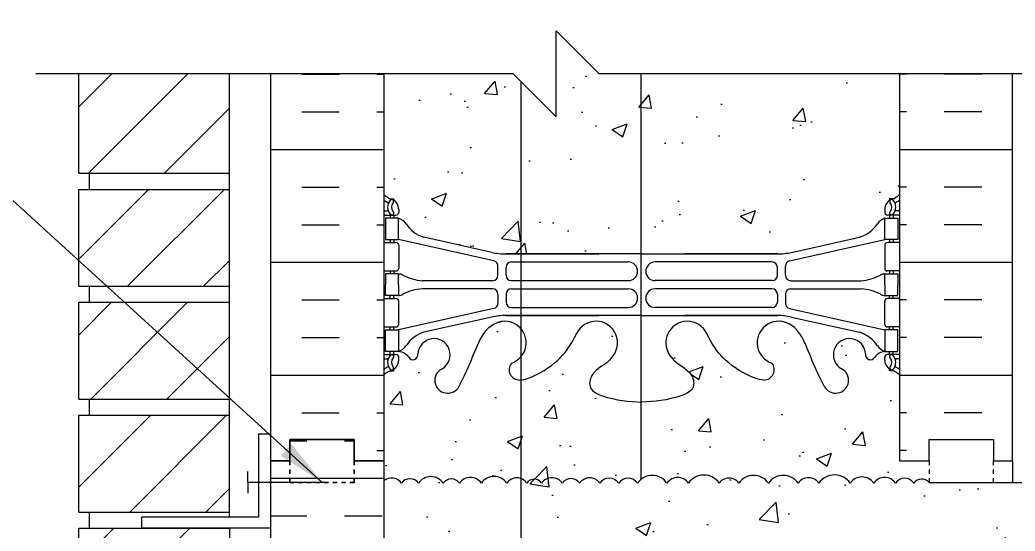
# Model space of a CAD drawing. Header units: inches. Extents: x 174 to 231.6, y 128.5 to 203.6.
# Drawn here: x 187.73 to 210.88, y 175.98 to 187.86 of the extents above; entities that cross this region are included whole.
import ezdxf

# ---------------------------------------------------------------- set-up
doc = ezdxf.new("R2010")
doc.units = ezdxf.units.IN
doc.header["$LTSCALE"] = 0.5
doc.header["$MEASUREMENT"] = 0
doc.linetypes.add('DASHED2', pattern=[0.375, 0.25, -0.125])
for name, color, linetype in [('HATCH', 12, 'Continuous'), ('line25', 2, 'Continuous'), ('LINE3', 3, 'Continuous'), ('LINE50', 5, 'Continuous'), ('LINE9', 9, 'Continuous'), ('TEXT', 4, 'Continuous'), ('Web_Edge', 9, 'Continuous')]:
    doc.layers.add(name, color=color, linetype=linetype)
doc.styles.add('DIM', font='romans.shx', dxfattribs={"width": 0.7})
doc.dimstyles.new('ext_12', dxfattribs={"dimscale": 12, "dimtxt": 0.075, "dimasz": 0.09375, "dimexe": 0.09375, "dimexo": 0.0625, "dimgap": 0.0625, "dimtad": 1, "dimdec": 1, "dimzin": 2, "dimdsep": 46, "dimlunit": 4, "dimtxsty": 'DIM', "dimcen": 0.09, "dimdle": 0.09375, "dimclrt": 4, "dimadec": 0, "dimazin": 0, "dimtfac": 1, "dimtdec": 1, "dimtmove": 2, "dimatfit": 3, "dimfxl": 1, "dimfrac": 2, "dimtolj": 1, "dimtzin": 0, "dimarcsym": 0})
pattern_1 = [(50, (0, 0), (3.5863, -0.31376), [0.375, -4.125]), (355, (0, 0), (-0.693757, 3.76096), [0.3, -3.3]), (100.4514, (0.299, -0.026), (2.892544, 3.4472), [0.3187, -3.50571]), (46.1842, (0, 1), (5.336207, -0.827596), [0.5625, -6.1875]), (96.6356, (0.4447, 0.931), (4.67331, 4.87059), [0.47805, -5.25857]), (351.1842, (0, 1), (4.67331, 4.87059), [0.45, -4.95]), (21, (0.5, 0.75), (2.984535, -2.013094), [0.375, -4.125]), (326, (0.5, 0.75), (1.216577, 3.62575), [0.3, -3.3]), (71.4514, (0.7487, 0.5822), (4.20111, 1.612656), [0.3187, -3.50571]), (37.5, (0, 0), (0.0607993, 1.664469), [0, -3.26, 0, -3.35, 0, -3.3125]), (7.5, (0, 0), (1.315348, 1.972059), [0, -1.91, 0, -3.185, 0, -1.2625]), (327.5, (-1.115, 0), (2.669112, -0.1127744), [0, -1.25, 0, -3.9, 0, -5.175]), (317.5, (-1.615, 0), (2.91593, 0.500525), [0, -1.625, 0, -2.59, 0, -3.675])]

msp = doc.modelspace()

# ---------------------------------------------------------------- hatches: boundary and pattern name
at = {"layer": 'HATCH'}
h = msp.add_hatch(dxfattribs=at)
h.set_pattern_fill('ANSI31', color=256, scale=10, style=0)
h.set_pattern_definition([(45, (190.1669, 179.834), (-0.883883, 0.883883), [])])
h.paths.add_polyline_path([(192.603, 181.296), (189.098, 181.296), (189.098, 179.046), (192.603, 179.046)])
h.paths.add_polyline_path([(192.603, 183.921), (189.098, 183.921), (189.098, 181.671), (192.603, 181.671)])
h.paths.add_polyline_path([(192.603, 186.608), (189.098, 186.608), (189.098, 184.296), (192.603, 184.296)])
h.paths.add_polyline_path([(192.598, 189.796), (189.098, 189.796), (189.098, 189.108), (192.598, 189.108)])
h.paths.add_polyline_path([(192.598, 192.421), (189.098, 192.421), (189.098, 190.171), (192.598, 190.171)])
h.paths.add_polyline_path([(192.598, 195.046), (189.098, 195.046), (189.098, 192.796), (192.598, 192.796)])
h.paths.add_polyline_path([(192.598, 197.671), (189.098, 197.671), (189.098, 195.421), (192.598, 195.421)])
h.paths.add_polyline_path([(192.598, 200.296), (189.098, 200.296), (189.098, 198.046), (192.598, 198.046)])
h.paths.add_polyline_path([(192.598, 152.421), (189.098, 152.421), (189.098, 150.549), (192.598, 150.549)])
h.paths.add_polyline_path([(192.599, 155.046), (189.098, 155.046), (189.098, 152.796), (192.598, 152.796)])
h.paths.add_polyline_path([(192.599, 157.671), (189.098, 157.671), (189.098, 155.421), (192.599, 155.421)])
h.paths.add_polyline_path([(192.6, 160.296), (190.56, 160.296), (189.098, 160.296), (189.098, 158.046), (192.599, 158.046)])
h.paths.add_polyline_path([(192.6, 162.921), (189.098, 162.921), (189.098, 160.671), (192.6, 160.671)])
h.paths.add_polyline_path([(192.601, 165.546), (189.098, 165.546), (189.098, 163.296), (192.6, 163.296)])
h.paths.add_polyline_path([(192.601, 168.171), (189.098, 168.171), (189.098, 165.921), (192.601, 165.921)])
h.paths.add_polyline_path([(192.602, 170.796), (189.098, 170.796), (189.098, 168.546), (192.601, 168.546)])
h.paths.add_polyline_path([(192.602, 173.421), (189.098, 173.421), (189.098, 171.171), (192.602, 171.171)])
h.paths.add_polyline_path([(192.603, 176.046), (189.098, 176.046), (189.098, 173.796), (192.602, 173.796)])
h.paths.add_polyline_path([(192.603, 178.671), (189.098, 178.671), (189.098, 176.421), (192.603, 176.421)])
h = msp.add_hatch(dxfattribs=at)
h.set_pattern_fill('AR-CONC', color=256, scale=0.5)
h.set_pattern_definition(pattern_1)
edge = h.paths.add_edge_path()
edge.add_line((208.196, 170.813), (207.831, 170.813))
edge.add_line((207.831, 170.813), (207.831, 170.92))
edge.add_arc((207.846, 170.968), 0.05, 180, 252.5993, ccw=False)
edge.add_line((207.796, 170.968), (207.696, 170.968))
edge.add_line((207.696, 170.968), (207.696, 171.529))
edge.add_arc((207.396, 171.529), 0.3, 0, 85.2426)
edge.add_line((207.42, 171.828), (202.212, 172.011))
edge.add_arc((202.196, 171.812), 0.2, 85.2426, 90)
edge.add_arc((202.196, 171.812), 0.2, 90, 94.7574)
edge.add_line((202.179, 172.011), (196.971, 171.828))
edge.add_arc((196.996, 171.529), 0.3, 94.7574, 180)
edge.add_line((196.696, 171.529), (196.696, 170.968))
edge.add_line((196.696, 170.968), (196.596, 170.968))
edge.add_arc((196.546, 170.968), 0.05, -72.5993, 0, ccw=False)
edge.add_line((196.561, 170.92), (196.561, 170.813))
edge.add_line((196.561, 170.813), (196.196, 170.813))
edge.add_line((196.196, 170.813), (196.196, 170.063))
edge.add_line((196.196, 170.063), (196.561, 170.063))
edge.add_line((196.561, 170.063), (196.561, 169.279))
edge.add_arc((196.556, 169.229), 0.05, 0, 84.3113, ccw=False)
edge.add_line((196.606, 169.229), (196.606, 169.199))
edge.add_line((196.606, 169.199), (196.706, 169.199))
edge.add_line((196.706, 169.199), (196.706, 167.71))
edge.add_arc((196.88, 167.786), 0.19, 203.6316, 265.6964)
edge.add_arc((196.836, 167.398), 0.2, -7.1071, 81.62, ccw=False)
edge.add_arc((197.41, 167.393), 0.375, 182.9237, 419.8675)
edge.add_arc((197.683, 167.997), 0.293, 25.7984, 253.0731, ccw=False)
edge.add_spline(control_points=[(197.947, 168.125), (198.033, 167.959), (198.286, 167.468), (198.481, 166.788), (198.806, 166.657)], knot_values=[0, 0, 0, 0, 0.579211, 1.703896, 1.703896, 1.703896, 1.703896], degree=3, periodic=0)
edge.add_spline(control_points=[(198.806, 166.657), (198.856, 166.637), (198.91, 166.625), (198.967, 166.616)], knot_values=[1.703896, 1.703896, 1.703896, 1.703896, 1.875321, 1.875321, 1.875321, 1.875321], degree=3, periodic=0)
edge.add_arc((199.008, 167.115), 0.5, 265.2926, 431.7937)
edge.add_arc((199.354, 167.739), 0.242, 90, 218.2327, ccw=False)
edge.add_spline(control_points=[(199.354, 167.981), (199.475, 167.983), (200.295, 167.632), (200.54, 167.185), (200.679, 166.905)], knot_values=[0.038125, 0.038125, 0.038125, 0.038125, 0.320663, 1.237398, 1.237398, 1.237398, 1.237398], degree=3, periodic=0)
edge.add_arc((201.133, 167.115), 0.5, 204.819, 404.1875)
edge.add_spline(control_points=[(201.492, 167.463), (201.384, 167.626), (201.024, 167.717), (200.947, 168.212), (201.496, 168.448), (201.899, 168.477), (202.196, 168.497)], knot_values=[0.229407, 0.229407, 0.229407, 0.229407, 0.844432, 1.128849, 1.464331, 2.389004, 2.389004, 2.389004, 2.389004], degree=3, periodic=0)
edge.add_spline(control_points=[(202.196, 168.497), (202.492, 168.477), (202.896, 168.448), (203.444, 168.212), (203.367, 167.717), (203.007, 167.626), (202.9, 167.463)], knot_values=[0.229407, 0.229407, 0.229407, 0.229407, 1.15408, 1.489562, 1.773979, 2.389004, 2.389004, 2.389004, 2.389004], degree=3, periodic=0)
edge.add_arc((203.258, 167.115), 0.5, 135.8125, 335.181)
edge.add_spline(control_points=[(203.712, 166.905), (203.851, 167.185), (204.096, 167.632), (204.916, 167.983), (205.037, 167.981)], knot_values=[0.038125, 0.038125, 0.038125, 0.038125, 0.95486, 1.237398, 1.237398, 1.237398, 1.237398], degree=3, periodic=0)
edge.add_arc((205.037, 167.739), 0.242, -38.2327, 90, ccw=False)
edge.add_arc((205.383, 167.115), 0.5, 108.2063, 274.7074)
edge.add_spline(control_points=[(205.424, 166.616), (205.481, 166.625), (205.535, 166.637), (205.585, 166.657)], knot_values=[1.703896, 1.703896, 1.703896, 1.703896, 1.875321, 1.875321, 1.875321, 1.875321], degree=3, periodic=0)
edge.add_spline(control_points=[(205.585, 166.657), (205.91, 166.788), (206.105, 167.468), (206.358, 167.959), (206.444, 168.125)], knot_values=[0, 0, 0, 0, 1.124685, 1.703896, 1.703896, 1.703896, 1.703896], degree=3, periodic=0)
edge.add_arc((206.708, 167.997), 0.293, -73.0731, 154.2016, ccw=False)
edge.add_arc((206.982, 167.393), 0.375, 120.1325, 357.0763)
edge.add_arc((207.555, 167.398), 0.2, 98.3788, 187.1071, ccw=False)
edge.add_arc((207.511, 167.786), 0.19, 274.3061, 336.3703)
edge.add_line((207.686, 167.71), (207.686, 169.199))
edge.add_line((207.686, 169.199), (207.786, 169.199))
edge.add_line((207.786, 169.199), (207.786, 169.229))
edge.add_arc((207.836, 169.229), 0.05, 95.6888, 180, ccw=False)
edge.add_line((207.831, 169.279), (207.831, 170.063))
edge.add_line((207.831, 170.063), (208.196, 170.063))
edge.add_line((208.196, 170.063), (208.196, 170.813))
h.paths.add_polyline_path([(207.696, 173.808), (207.796, 173.808, -0.327813), (207.831, 173.855), (207.831, 173.963), (208.196, 173.963), (208.196, 174.358, 0.496302), (207.838, 174.344, 0.520567), (207.411, 174.344, 0.520567), (206.908, 174.344, 0.520567), (206.359, 174.344, 0.520567), (205.631, 174.344, 0.520567), (205.148, 174.344, 0.520567), (204.454, 174.344, 0.520567), (203.767, 174.344, 0.520567), (203.312, 174.344, 0.520567), (202.598, 174.344, 0.520567), (202.096, 174.344, 0.520567), (201.409, 174.344, 0.520567), (200.976, 174.344, 0.520567), (200.533, 174.344, 0.520567), (200.066, 174.344, 0.520567), (199.66, 174.344, 0.520567), (199.18, 174.344, 0.520567), (198.836, 174.344, 0.520567), (198.369, 174.344, 0.520567), (197.778, 174.344, 0.520567), (197.267, 174.344, 0.520567), (196.889, 174.344, 0.520567), (196.313, 174.344, 0.157226), (196.196, 174.432), (196.196, 173.963), (196.561, 173.963), (196.561, 173.855, -0.327813), (196.596, 173.808), (196.696, 173.808), (196.696, 173.247, 0.390098), (196.971, 172.948), (202.179, 172.764, 0.020761), (202.196, 172.763, 0.020761), (202.212, 172.764), (207.42, 172.948, 0.390098), (207.696, 173.247)])
h.paths.add_polyline_path([(201.812, 172.605), (196.951, 172.756, 0.421005), (196.696, 172.507), (196.696, 172.269, 0.425773), (196.955, 172.019), (201.812, 172.171, 0.390098), (201.996, 172.37), (201.996, 172.405, 0.390098)])
h.paths.add_polyline_path([(207.436, 172.756), (202.579, 172.605, 0.390098), (202.396, 172.405), (202.396, 172.37, 0.390098), (202.579, 172.171), (207.44, 172.019, 0.421005), (207.696, 172.269), (207.696, 172.507, 0.425773)])
h.paths.add_polyline_path([(219.968, 176.8), (220.276, 177.108), (208.883, 177.108, 0.496302), (208.526, 177.094, 0.520567), (208.099, 177.094, 0.520567), (207.596, 177.094, 0.520567), (207.046, 177.094, 0.520567), (206.318, 177.094, 0.520567), (205.835, 177.094, 0.520567), (205.142, 177.094, 0.520567), (204.455, 177.094, 0.520567), (203.999, 177.094, 0.520567), (203.285, 177.094, 0.520567), (202.784, 177.094, 0.520567), (202.097, 177.094, 0.520567), (201.663, 177.094, 0.520567), (201.22, 177.094, 0.520567), (200.753, 177.094, 0.520567), (200.348, 177.094, 0.520567), (199.867, 177.094, 0.520567), (199.524, 177.094, 0.520567), (199.057, 177.094, 0.520567), (198.466, 177.094, 0.520567), (197.955, 177.094, 0.520567), (197.577, 177.094, 0.520567), (197, 177.094, 0.520567), (196.609, 177.094, 0.443201), (196.196, 177.146), (196.196, 175.913), (196.561, 175.913), (196.561, 174.713), (196.196, 174.713), (196.196, 174.432, -0.157226), (196.313, 174.344, -0.520567), (196.889, 174.344, -0.520567), (197.267, 174.344, -0.520567), (197.778, 174.344, -0.520567), (198.369, 174.344, -0.520567), (198.836, 174.344, -0.520567), (199.18, 174.344, -0.520567), (199.66, 174.344, -0.520567), (200.066, 174.344, -0.520567), (200.533, 174.344, -0.520567), (200.976, 174.344, -0.520567), (201.409, 174.344, -0.520567), (202.096, 174.344, -0.520567), (202.598, 174.344, -0.520567), (203.312, 174.344, -0.520567), (203.767, 174.344, -0.520567), (204.454, 174.344, -0.520567), (205.148, 174.344, -0.520567), (205.631, 174.344, -0.520567), (206.359, 174.344, -0.520567), (206.908, 174.344, -0.520567), (207.411, 174.344, -0.520567), (207.838, 174.344, -0.496302), (208.196, 174.358), (219.968, 174.358)])
edge = h.paths.add_edge_path()
edge.add_line((224.211, 175.48), (223.888, 175.48))
edge.add_line((223.888, 175.48), (223.888, 175.605))
edge.add_line((223.888, 175.605), (224.232, 175.605))
edge.add_arc((224.114, 175.23), 0.393, -69.7322, 72.5069, ccw=False)
edge.add_line((224.25, 174.861), (223.818, 174.739))
edge.add_arc((223.876, 174.608), 0.144, 113.7456, 240.3185)
edge.add_line((223.805, 174.483), (224.273, 174.483))
edge.add_arc((224.302, 174.021), 0.463, 46.7137, 93.5654, ccw=False)
edge.add_line((224.619, 174.358), (227.528, 174.358))
edge.add_line((227.528, 174.358), (227.528, 175.131))
edge.add_spline(control_points=[(227.528, 175.131), (226.477, 175.694), (224.323, 176.848), (222.104, 175.809), (220.968, 175.278)], knot_values=[0, 0, 0, 0, 3.379125, 6.918479, 6.918479, 6.918479, 6.918479], degree=3, periodic=0)
edge.add_line((220.968, 175.278), (220.968, 174.358))
edge.add_line((220.968, 174.358), (223.777, 174.358))
edge.add_arc((223.876, 174.608), 0.269, 111.5979, 248.4021, ccw=False)
edge.add_line((223.777, 174.858), (224.211, 174.98))
edge.add_arc((224.114, 175.23), 0.268, 291.22, 428.78)
edge = h.paths.add_edge_path()
edge.add_line((227.528, 177.108), (220.968, 177.108))
edge.add_line((220.968, 177.108), (220.968, 175.278))
edge.add_spline(control_points=[(220.968, 175.278), (222.104, 175.809), (224.323, 176.848), (226.477, 175.694), (227.528, 175.131)], knot_values=[0, 0, 0, 0, 3.539354, 6.918479, 6.918479, 6.918479, 6.918479], degree=3, periodic=0)
edge.add_line((227.528, 175.131), (227.528, 177.108))
h.paths.add_polyline_path([(208.196, 186.608), (201.209, 186.608), (200.209, 187.608), (200.209, 185.608), (199.209, 186.608), (196.196, 186.608), (196.196, 183.8, 0.088416), (196.342, 183.703), (196.432, 183.703), (196.432, 183.661, -0.249069), (196.542, 183.454), (196.542, 183.386, -0.414214), (196.479, 183.324), (196.432, 183.324), (196.432, 183.254), (196.537, 183.254, -0.155529), (196.712, 183.12, 0.180914), (197.13, 182.809), (198.711, 182.456, 0.054974), (199.038, 182.42), (202.196, 182.42), (205.354, 182.42, 0.054974), (205.68, 182.456), (207.261, 182.809, 0.180914), (207.679, 183.12, -0.155529), (207.855, 183.254), (207.96, 183.254), (207.96, 183.324), (207.912, 183.324, -0.414214), (207.85, 183.386), (207.85, 183.454, -0.249069), (207.96, 183.661), (207.96, 183.703), (208.05, 183.703, 0.088416), (208.196, 183.8)])
h.paths.add_polyline_path([(208.196, 191.54, 0.088416), (208.05, 191.638), (207.96, 191.638), (207.96, 191.679, -0.249069), (207.85, 191.887), (207.85, 191.954, -0.414214), (207.912, 192.017), (207.96, 192.017), (207.96, 192.087), (207.855, 192.087, -0.168672), (207.669, 192.236, 0.17445), (207.261, 192.532), (205.68, 192.885, 0.054974), (205.354, 192.921), (202.196, 192.921), (199.038, 192.921, 0.054974), (198.711, 192.885), (197.13, 192.532, 0.17445), (196.723, 192.236, -0.168672), (196.537, 192.087), (196.432, 192.087), (196.432, 192.017), (196.479, 192.017, -0.414214), (196.542, 191.954), (196.542, 191.887, -0.249069), (196.432, 191.679), (196.432, 191.638), (196.342, 191.638, 0.088416), (196.196, 191.54), (196.196, 189.108), (199.209, 189.108), (200.209, 188.108), (200.209, 190.108), (201.209, 189.108), (208.196, 189.108)])
h = msp.add_hatch(dxfattribs=at)
h.set_pattern_fill('INSUL', color=256, scale=7, style=0)
h.set_pattern_definition([(0, (-2729.966, -219.4018), (0, 2.625), []), (0, (-2729.966, -218.5268), (0, 2.625), [0.875, -0.875]), (0, (-2729.966, -217.6518), (0, 2.625), [0.875, -0.875])])
h.paths.add_polyline_path([(196.196, 186.608), (193.571, 186.608), (193.571, 177.608), (194.008, 177.608), (194.008, 178.108), (195.508, 178.108), (195.508, 177.608), (196.196, 177.608)])
h = msp.add_hatch(dxfattribs=at)
h.set_pattern_fill('INSUL', color=256, scale=7, style=0)
h.set_pattern_definition([(180, (3134.3572, -219.4018), (0, 2.625), []), (180, (3134.3572, -218.5268), (0, 2.625), [0.875, -0.875]), (180, (3134.3572, -217.6518), (0, 2.625), [0.875, -0.875])])
h.paths.add_polyline_path([(210.821, 186.608), (208.196, 186.608), (208.196, 177.608), (208.883, 177.608), (208.883, 178.108), (210.383, 178.108), (210.383, 177.608), (210.821, 177.608)])
h = msp.add_hatch(dxfattribs=at)
h.set_pattern_fill('AR-CONC', color=256, scale=0.5)
h.set_pattern_definition(pattern_1)
edge = h.paths.add_edge_path()
edge.add_arc((207.85, 179.247), 0.5, 46.2109, 66.4218)
edge.add_line((208.05, 179.705), (207.96, 179.705))
edge.add_line((207.96, 179.705), (207.96, 179.747))
edge.add_arc((208.1, 179.954), 0.25, 180, 235.9442, ccw=False)
edge.add_line((207.85, 179.954), (207.85, 180.021))
edge.add_arc((207.912, 180.021), 0.0625, 90, 180, ccw=False)
edge.add_line((207.912, 180.084), (207.96, 180.084))
edge.add_line((207.96, 180.084), (207.96, 180.154))
edge.add_line((207.96, 180.154), (207.855, 180.154))
edge.add_arc((207.892, 179.804), 0.352, 96.1291, 141.5331)
edge.add_arc((207.515, 180.073), 0.113, 167.8156, 334.0569, ccw=False)
edge.add_arc((207.03, 180.077), 0.375, 2.9237, 239.8675)
edge.add_arc((206.71, 179.484), 0.3, -152.403, 63.9425, ccw=False)
edge.add_spline(control_points=[(206.444, 179.345), (206.358, 179.511), (206.105, 180.002), (205.91, 180.683), (205.585, 180.813)], knot_values=[0, 0, 0, 0, 0.579211, 1.703896, 1.703896, 1.703896, 1.703896], degree=3, periodic=0)
edge.add_spline(control_points=[(205.585, 180.813), (205.535, 180.833), (205.481, 180.845), (205.424, 180.854)], knot_values=[1.703896, 1.703896, 1.703896, 1.703896, 1.875321, 1.875321, 1.875321, 1.875321], degree=3, periodic=0)
edge.add_arc((205.383, 180.355), 0.5, 85.2926, 251.7937)
edge.add_arc((205.037, 179.731), 0.242, -90, 38.2327, ccw=False)
edge.add_spline(control_points=[(205.037, 179.489), (204.916, 179.487), (204.096, 179.838), (203.851, 180.285), (203.712, 180.565)], knot_values=[0.038125, 0.038125, 0.038125, 0.038125, 0.320663, 1.237398, 1.237398, 1.237398, 1.237398], degree=3, periodic=0)
edge.add_arc((203.258, 180.355), 0.5, 24.819, 224.1875)
edge.add_spline(control_points=[(202.9, 180.007), (203.007, 179.844), (203.367, 179.753), (203.444, 179.258), (202.896, 179.022), (202.492, 178.993), (202.196, 178.973)], knot_values=[0.229407, 0.229407, 0.229407, 0.229407, 0.844432, 1.128849, 1.464331, 2.389004, 2.389004, 2.389004, 2.389004], degree=3, periodic=0)
edge.add_spline(control_points=[(202.196, 178.973), (201.899, 178.993), (201.496, 179.022), (200.947, 179.258), (201.024, 179.753), (201.384, 179.844), (201.492, 180.007)], knot_values=[0.229407, 0.229407, 0.229407, 0.229407, 1.15408, 1.489562, 1.773979, 2.389004, 2.389004, 2.389004, 2.389004], degree=3, periodic=0)
edge.add_arc((201.133, 180.355), 0.5, 315.8125, 515.181)
edge.add_spline(control_points=[(200.679, 180.565), (200.54, 180.285), (200.295, 179.838), (199.475, 179.487), (199.354, 179.489)], knot_values=[0.038125, 0.038125, 0.038125, 0.038125, 0.95486, 1.237398, 1.237398, 1.237398, 1.237398], degree=3, periodic=0)
edge.add_arc((199.354, 179.731), 0.242, 141.7673, 270, ccw=False)
edge.add_arc((199.008, 180.355), 0.5, 288.2063, 454.7074)
edge.add_spline(control_points=[(198.967, 180.854), (198.91, 180.845), (198.856, 180.833), (198.806, 180.813)], knot_values=[1.703896, 1.703896, 1.703896, 1.703896, 1.875321, 1.875321, 1.875321, 1.875321], degree=3, periodic=0)
edge.add_spline(control_points=[(198.806, 180.813), (198.481, 180.683), (198.286, 180.002), (198.033, 179.511), (197.947, 179.345)], knot_values=[0, 0, 0, 0, 1.124685, 1.703896, 1.703896, 1.703896, 1.703896], degree=3, periodic=0)
edge.add_arc((197.682, 179.484), 0.3, 116.0575, 333.0375, ccw=False)
edge.add_arc((197.362, 180.077), 0.375, 300.1325, 537.0763)
edge.add_arc((196.876, 180.073), 0.113, -154.0569, 12.1844, ccw=False)
edge.add_arc((196.499, 179.804), 0.352, 38.4669, 83.8709)
edge.add_line((196.537, 180.154), (196.432, 180.154))
edge.add_line((196.432, 180.154), (196.432, 180.084))
edge.add_line((196.432, 180.084), (196.479, 180.084))
edge.add_arc((196.479, 180.021), 0.0625, 0, 90, ccw=False)
edge.add_line((196.542, 180.021), (196.542, 179.954))
edge.add_arc((196.292, 179.954), 0.25, 304.0558, 360, ccw=False)
edge.add_line((196.432, 179.747), (196.432, 179.705))
edge.add_line((196.432, 179.705), (196.342, 179.705))
edge.add_arc((196.542, 179.247), 0.5, 113.5782, 133.7891)
edge.add_line((196.196, 179.608), (196.196, 177.608))
edge.add_line((196.196, 177.608), (196.196, 177.146))
edge.add_arc((196.378, 176.933), 0.281, 35, 130.6119, ccw=False)
edge.add_arc((196.804, 176.957), 0.239, 35, 145, ccw=False)
edge.add_arc((197.288, 176.892), 0.352, 35, 145, ccw=False)
edge.add_arc((197.766, 176.962), 0.231, 35, 145, ccw=False)
edge.add_arc((198.21, 176.915), 0.312, 35, 145, ccw=False)
edge.add_arc((198.761, 176.887), 0.361, 35, 145, ccw=False)
edge.add_arc((199.29, 176.93), 0.285, 35, 145, ccw=False)
edge.add_arc((199.695, 176.974), 0.21, 35, 145, ccw=False)
edge.add_arc((200.107, 176.926), 0.293, 35, 145, ccw=False)
edge.add_arc((200.55, 176.952), 0.247, 35, 145, ccw=False)
edge.add_arc((200.987, 176.93), 0.285, 35, 145, ccw=False)
edge.add_arc((201.442, 176.939), 0.27, 35, 145, ccw=False)
edge.add_arc((201.88, 176.942), 0.265, 35, 145, ccw=False)
edge.add_arc((202.44, 176.854), 0.419, 35, 145, ccw=False)
edge.add_arc((203.034, 176.918), 0.306, 35, 145, ccw=False)
edge.add_arc((203.642, 176.844), 0.436, 35, 145, ccw=False)
edge.add_arc((204.227, 176.934), 0.278, 35, 145, ccw=False)
edge.add_arc((204.798, 176.854), 0.419, 35, 145, ccw=False)
edge.add_arc((205.489, 176.851), 0.423, 35, 145, ccw=False)
edge.add_arc((206.077, 176.925), 0.295, 35, 145, ccw=False)
edge.add_arc((206.682, 176.839), 0.444, 35, 145, ccw=False)
edge.add_arc((207.321, 176.902), 0.335, 35, 145, ccw=False)
edge.add_arc((207.847, 176.918), 0.307, 35, 145, ccw=False)
edge.add_arc((208.312, 176.944), 0.261, 35, 145, ccw=False)
edge.add_arc((208.71, 176.965), 0.225, 39.4188, 145, ccw=False)
edge.add_line((208.883, 177.108), (208.883, 177.608))
edge.add_line((208.883, 177.608), (208.196, 177.608))
edge.add_line((208.196, 177.608), (208.196, 179.608))
h = msp.add_hatch(dxfattribs=at)
h.set_pattern_fill('INSUL', color=256, scale=7, style=0)
h.set_pattern_definition([(0, (209.2815, 169.3285), (0, 2.625), []), (0, (209.2815, 170.2035), (0, 2.625), [0.875, -0.875]), (0, (209.2815, 171.0785), (0, 2.625), [0.875, -0.875])])
h.paths.add_polyline_path([(210.821, 174.358), (208.196, 174.358), (208.196, 160.358), (210.821, 160.358)])
h.paths.add_polyline_path([(193.571, 159.608), (194.008, 159.608), (194.008, 160.108), (195.508, 160.108), (195.508, 159.608), (196.196, 159.608), (196.196, 177.608), (195.508, 177.608), (195.508, 178.108), (194.008, 178.108), (194.008, 177.608), (193.571, 177.608)])

# ---------------------------------------------------------------- linework, layer by layer
msp.add_lwpolyline([(208.883, 177.108, 0.496302), (208.526, 177.094, 0.520567), (208.099, 177.094, 0.520567), (207.596, 177.094, 0.520567), (207.046, 177.094, 0.520567), (206.318, 177.094, 0.520567), (205.835, 177.094, 0.520567), (205.142, 177.094, 0.520567), (204.455, 177.094, 0.520567), (203.999, 177.094, 0.520567), (203.285, 177.094, 0.520567), (202.784, 177.094, 0.520567), (202.097, 177.094, 0.520567), (201.663, 177.094, 0.520567), (201.22, 177.094, 0.520567), (200.753, 177.094, 0.520567), (200.348, 177.094, 0.520567), (199.867, 177.094, 0.520567), (199.524, 177.094, 0.520567), (199.057, 177.094, 0.520567), (198.466, 177.094, 0.520567), (197.955, 177.094, 0.520567), (197.577, 177.094, 0.520567), (197, 177.094, 0.520567), (196.609, 177.094, 0.443201), (196.196, 177.146)], format="xyb", dxfattribs=at)
at = {"layer": 'line25'}
for p, q in [((189.098, 184.296), (189.098, 186.608)), ((192.603, 176.301), (192.603, 186.608)), ((196.196, 186.608), (196.196, 177.608)), ((208.196, 186.608), (208.196, 177.608)), ((189.098, 184.296), (192.598, 184.296)), ((189.348, 183.921), (189.348, 184.296)), ((189.348, 183.921), (189.348, 184.296)), ((189.098, 181.671), (189.098, 183.921)), ((189.098, 183.921), (192.598, 183.921)), ((189.098, 181.671), (192.598, 181.671)), ((189.348, 181.296), (189.348, 181.671)), ((189.348, 181.296), (189.348, 181.671)), ((189.098, 179.046), (189.098, 181.296)), ((189.098, 181.296), (192.598, 181.296)), ((189.098, 179.046), (192.598, 179.046)), ((189.348, 178.671), (189.348, 179.046)), ((189.348, 178.671), (189.348, 179.046)), ((189.098, 176.421), (189.098, 178.671)), ((189.098, 178.671), (192.598, 178.671)), ((196.196, 177.608), (196.196, 159.608)), ((210.821, 177.608), (210.821, 177.108)), ((208.883, 177.108), (220.276, 177.108)), ((189.098, 176.421), (192.603, 176.421)), ((189.348, 176.046), (189.348, 176.421)), ((189.348, 176.046), (189.348, 176.421)), ((189.098, 173.796), (189.098, 176.046)), ((189.098, 176.046), (192.603, 176.046)), ((192.603, 176.051), (192.6, 160.546))]:
    msp.add_line(p, q, dxfattribs=at)
at = {"layer": 'LINE3'}
for p, q in [((199.385, 186.432), (199.385, 157.164)), ((202.176, 186.608), (202.176, 177.179))]:
    msp.add_line(p, q, dxfattribs=at)
at = {"layer": 'LINE50'}
for p, q in [((193.571, 177.608), (193.571, 186.608)), ((193.571, 159.608), (193.571, 177.608))]:
    msp.add_line(p, q, dxfattribs=at)
for points in [[(208.196, 177.608), (208.883, 177.608), (208.883, 178.108), (210.383, 178.108), (210.383, 177.608), (210.821, 177.608), (210.821, 186.608)], [(196.196, 177.608), (195.508, 177.608), (195.508, 178.108), (194.008, 178.108), (194.008, 177.608), (193.571, 177.608)], [(193.571, 177.608), (194.008, 177.608), (194.008, 178.108), (195.508, 178.108), (195.508, 177.608), (196.196, 177.608)]]:
    msp.add_lwpolyline(points, dxfattribs=at)
at = {"layer": 'LINE9'}
for p, q in [((200.209, 185.608), (200.209, 187.608)), ((201.209, 186.608), (200.209, 187.608)), ((199.209, 186.608), (188.098, 186.608)), ((199.209, 186.608), (200.209, 185.608)), ((212.321, 186.608), (201.209, 186.608)), ((193.283, 178.238), (193.283, 176.301)), ((193.283, 178.238), (193.533, 178.238)), ((193.033, 177.113), (193.033, 177.363)), ((193.033, 177.113), (194.878, 177.113)), ((193.033, 177.113), (193.033, 176.863)), ((193.283, 176.301), (190.56, 176.301)), ((190.56, 176.301), (190.56, 176.051)), ((190.56, 176.051), (193.56, 176.051))]:
    msp.add_line(p, q, dxfattribs=at)
at = {"layer": 'LINE9', "linetype": 'DASHED2', "ltscale": 0.15}
for points in [[(195.508, 177.608), (195.508, 177.608), (195.508, 177.108), (194.008, 177.108), (194.008, 177.608), (194.008, 177.608)], [(195.508, 177.608), (195.508, 177.608), (195.508, 177.108), (194.008, 177.108), (194.008, 177.608), (194.008, 177.608)], [(194.008, 177.608), (194.008, 177.608), (194.008, 177.108), (195.508, 177.108), (195.508, 177.608), (195.508, 177.608)], [(208.883, 177.608), (208.883, 177.608), (208.883, 177.108), (210.383, 177.108), (210.383, 177.608), (210.383, 177.608)]]:
    msp.add_lwpolyline(points, dxfattribs=at)
at = {"layer": 'Web_Edge'}
for p, q in [((196.342, 183.703), (196.432, 183.703)), ((196.432, 183.703), (196.432, 183.661)), ((208.05, 183.703), (207.96, 183.703)), ((207.96, 183.703), (207.96, 183.661)), ((196.196, 183.424), (196.273, 183.424)), ((196.542, 183.454), (196.542, 183.386)), ((207.85, 183.454), (207.85, 183.386)), ((208.196, 183.424), (208.118, 183.424)), ((196.196, 183.324), (196.479, 183.324)), ((196.342, 183.324), (196.342, 183.254)), ((196.432, 183.324), (196.432, 183.254)), ((208.196, 183.324), (207.912, 183.324)), ((207.96, 183.324), (207.96, 183.254)), ((208.05, 183.324), (208.05, 183.254)), ((196.342, 182.754), (196.342, 182.684)), ((196.432, 182.754), (196.432, 182.684)), ((198.754, 182.257), (196.537, 182.754)), ((198.711, 182.456), (197.13, 182.809)), ((205.637, 182.257), (207.855, 182.754)), ((205.68, 182.456), (207.261, 182.809)), ((207.96, 182.754), (207.96, 182.684)), ((208.05, 182.754), (208.05, 182.684)), ((196.196, 182.684), (196.479, 182.684)), ((196.542, 182.621), (196.542, 182.086)), ((207.85, 182.621), (207.85, 182.086)), ((208.196, 182.684), (207.912, 182.684)), ((199.038, 182.42), (201.196, 182.42)), ((202.196, 182.42), (199.038, 182.42)), ((199.164, 182.233), (201.884, 182.233)), ((202.196, 182.42), (205.354, 182.42)), ((205.227, 182.233), (202.508, 182.233)), ((205.354, 182.42), (203.196, 182.42)), ((196.196, 182.024), (196.479, 182.024)), ((196.342, 182.024), (196.342, 181.954)), ((196.432, 182.024), (196.432, 181.954)), ((198.852, 181.923), (198.852, 182.135)), ((199.039, 181.924), (199.039, 182.108)), ((205.352, 181.924), (205.352, 182.108)), ((205.539, 181.923), (205.539, 182.135)), ((208.196, 182.024), (207.912, 182.024)), ((207.96, 182.024), (207.96, 181.954)), ((208.05, 182.024), (208.05, 181.954)), ((198.727, 181.798), (197.089, 181.798)), ((199.164, 181.799), (201.884, 181.799)), ((205.227, 181.799), (202.508, 181.799)), ((205.664, 181.798), (207.302, 181.798)), ((198.727, 181.61), (197.089, 181.61)), ((199.164, 181.609), (201.884, 181.609)), ((205.227, 181.609), (202.508, 181.609)), ((205.664, 181.61), (207.302, 181.61)), ((196.196, 181.384), (196.479, 181.384)), ((196.342, 181.384), (196.342, 181.454)), ((196.432, 181.384), (196.432, 181.454)), ((196.542, 180.786), (196.542, 181.321)), ((198.852, 181.485), (198.852, 181.273)), ((199.039, 181.484), (199.039, 181.3)), ((205.352, 181.484), (205.352, 181.3)), ((205.539, 181.485), (205.539, 181.273)), ((207.85, 180.786), (207.85, 181.321)), ((208.196, 181.384), (207.912, 181.384)), ((207.96, 181.384), (207.96, 181.454)), ((208.05, 181.384), (208.05, 181.454)), ((198.754, 181.151), (196.537, 180.654)), ((199.164, 181.175), (201.884, 181.175)), ((205.227, 181.175), (202.508, 181.175)), ((205.637, 181.151), (207.855, 180.654)), ((198.711, 180.952), (197.13, 180.599)), ((199.038, 180.988), (201.196, 180.988)), ((202.196, 180.988), (199.038, 180.988)), ((202.196, 180.988), (205.354, 180.988)), ((205.354, 180.988), (203.196, 180.988)), ((205.68, 180.952), (207.261, 180.599)), ((196.196, 180.724), (196.479, 180.724)), ((196.342, 180.654), (196.342, 180.724)), ((196.432, 180.654), (196.432, 180.724)), ((208.196, 180.724), (207.912, 180.724)), ((207.96, 180.654), (207.96, 180.724)), ((208.05, 180.654), (208.05, 180.724)), ((196.342, 180.084), (196.342, 180.154)), ((196.432, 180.084), (196.432, 180.154)), ((207.96, 180.084), (207.96, 180.154)), ((208.05, 180.084), (208.05, 180.154)), ((196.196, 180.084), (196.479, 180.084)), ((196.196, 179.984), (196.273, 179.984)), ((196.542, 179.954), (196.542, 180.021)), ((207.85, 179.954), (207.85, 180.021)), ((208.196, 180.084), (207.912, 180.084)), ((208.196, 179.984), (208.118, 179.984)), ((196.342, 179.705), (196.432, 179.705)), ((196.432, 179.705), (196.432, 179.747)), ((207.96, 179.705), (207.96, 179.747)), ((208.05, 179.705), (207.96, 179.705))]:
    msp.add_line(p, q, dxfattribs=at)
for points in [[(196.237, 182.754), (196.537, 182.754), (196.537, 183.254), (196.237, 183.254)], [(208.155, 182.754), (207.855, 182.754), (207.855, 183.254), (208.155, 183.254)], [(196.237, 180.654), (196.537, 180.654), (196.537, 180.154), (196.237, 180.154)], [(208.155, 180.654), (207.855, 180.654), (207.855, 180.154), (208.155, 180.154)]]:
    msp.add_lwpolyline(points, close=True, dxfattribs=at)
for points in [[(196.537, 181.704), (196.537, 181.954), (196.237, 181.954), (196.237, 181.704)], [(207.855, 181.704), (207.855, 181.954), (208.155, 181.954), (208.155, 181.704)], [(196.537, 181.704), (196.537, 181.454), (196.237, 181.454), (196.237, 181.704)], [(207.855, 181.704), (207.855, 181.454), (208.155, 181.454), (208.155, 181.704)]]:
    msp.add_lwpolyline(points, dxfattribs=at)
for centre, radius, start, end in [((196.542, 184.161), 0.5, 226.2109, 250.5288), ((196.542, 184.161), 0.6, 234.7832, 245.0748), ((196.535, 183.508), 0.25, 140.1145, 222.4609), ((196.28, 183.598), 0.021, 343.464, 63.9957), ((196.378, 183.639), 0.045, 321.448, 139.1879), ((196.292, 183.454), 0.25, 0, 70.5288), ((196.535, 183.508), 0.16, 140.0001, 222.4609), ((208.1, 183.454), 0.25, 109.4712, 180), ((208.014, 183.639), 0.045, 40.8121, 218.552), ((207.856, 183.508), 0.16, 317.5391, 39.9999), ((207.85, 184.161), 0.5, 289.4712, 313.7891), ((207.856, 183.508), 0.25, 317.5391, 39.8855), ((208.112, 183.598), 0.021, 116.0043, 196.536), ((207.85, 184.161), 0.6, 294.9252, 305.2168), ((196.274, 183.443), 0.0196, 269.4032, 15.4901), ((196.384, 183.37), 0.045, 222.4609, 42.4609), ((196.479, 183.386), 0.0625, 270, 0), ((207.912, 183.386), 0.0625, 180, 270), ((208.007, 183.37), 0.045, 137.5391, 317.5391), ((208.118, 183.443), 0.0196, 164.5099, 270.5968), ((196.414, 182.911), 0.364, 34.9775, 70.3387), ((207.977, 182.911), 0.364, 109.6613, 145.0225), ((197.337, 183.523), 0.743, 212.7919, 253.8107), ((207.054, 183.523), 0.743, 286.1893, 327.2081), ((196.479, 182.621), 0.0625, 0, 90), ((199.038, 183.92), 1.5, 257.4135, 270), ((205.354, 183.92), 1.5, 270, 282.5865), ((207.912, 182.621), 0.0625, 90, 180), ((198.727, 182.135), 0.125, 0, 77.3767), ((199.164, 182.108), 0.125, 90, 180), ((201.884, 182.016), 0.217, 270, 90), ((202.508, 182.016), 0.217, 90, 270), ((205.227, 182.108), 0.125, 0, 90), ((205.664, 182.135), 0.125, 102.6233, 180), ((196.479, 182.086), 0.0625, 270, 0), ((207.912, 182.086), 0.0625, 180, 270), ((196.532, 181.735), 0.219, 60.4937, 88.92), ((197.178, 182.965), 1.17, 242.6365, 265.6505), ((198.727, 181.923), 0.125, 270, 0), ((199.164, 181.924), 0.125, 180, 270), ((205.227, 181.924), 0.125, 270, 360), ((205.664, 181.923), 0.125, 180, 270), ((207.213, 182.965), 1.17, 274.3495, 297.3635), ((207.859, 181.735), 0.219, 91.08, 119.5063), ((197.178, 180.443), 1.17, 94.3495, 117.3635), ((198.727, 181.485), 0.125, 0, 90), ((199.164, 181.484), 0.125, 90, 180), ((201.884, 181.392), 0.217, 270, 90), ((202.508, 181.392), 0.217, 90, 270), ((205.227, 181.484), 0.125, 0, 90), ((205.664, 181.485), 0.125, 90, 180), ((207.213, 180.443), 1.17, 62.6365, 85.6505), ((196.479, 181.321), 0.0625, 0, 90), ((196.532, 181.673), 0.219, 271.08, 299.5063), ((199.164, 181.3), 0.125, 180, 270), ((205.227, 181.3), 0.125, 270, 0), ((207.859, 181.673), 0.219, 240.4937, 268.92), ((207.912, 181.321), 0.0625, 90, 180), ((198.727, 181.273), 0.125, 282.6233, 0), ((205.664, 181.273), 0.125, 180, 257.3767), ((199.038, 179.488), 1.5, 90, 102.5865), ((199.008, 180.355), 0.5, 288.2063, 113.7861), ((201.133, 180.355), 0.5, 315.8125, 155.181), ((203.258, 180.355), 0.5, 24.819, 224.1875), ((205.383, 180.355), 0.5, 66.2139, 251.7937), ((205.354, 179.488), 1.5, 77.4135, 90), ((196.479, 180.786), 0.0625, 270, 0), ((207.912, 180.786), 0.0625, 180, 270), ((197.337, 179.885), 0.743, 106.1893, 147.2081), ((197.362, 180.077), 0.375, 300.1325, 177.0763), ((207.03, 180.077), 0.375, 2.9237, 239.8675), ((207.054, 179.885), 0.743, 32.7919, 73.8107), ((196.414, 180.497), 0.364, 289.6613, 325.0225), ((196.499, 179.804), 0.352, 38.4669, 83.8709), ((207.892, 179.804), 0.352, 96.1291, 141.5331), ((207.977, 180.497), 0.364, 214.9775, 250.3387), ((196.274, 179.964), 0.0196, 344.5099, 90.5968), ((196.535, 179.899), 0.25, 137.5391, 219.8855), ((196.384, 180.038), 0.045, 317.5391, 137.5391), ((196.535, 179.899), 0.16, 137.5391, 219.9999), ((196.292, 179.954), 0.25, 289.4712, 360), ((196.479, 180.021), 0.0625, 360, 90), ((196.876, 180.073), 0.113, 205.9431, 12.1844), ((207.515, 180.073), 0.113, 167.8156, 334.0569), ((207.912, 180.021), 0.0625, 90, 180), ((208.1, 179.954), 0.25, 180, 250.5288), ((208.007, 180.038), 0.045, 42.4609, 222.4609), ((207.856, 179.899), 0.16, 320.0001, 42.4609), ((207.856, 179.899), 0.25, 320.1145, 42.4609), ((208.118, 179.964), 0.0196, 89.4032, 195.4901), ((196.542, 179.247), 0.6, 114.9252, 125.2168), ((196.542, 179.247), 0.5, 109.4712, 133.7891), ((196.28, 179.81), 0.021, 296.0043, 16.536), ((196.378, 179.768), 0.045, 220.8121, 38.552), ((197.682, 179.484), 0.3, 116.0575, 332.403), ((199.354, 179.731), 0.242, 141.7673, 270), ((205.037, 179.731), 0.242, 270, 38.2327), ((206.71, 179.484), 0.3, 207.597, 63.9425), ((208.014, 179.768), 0.045, 141.448, 319.1879), ((207.85, 179.247), 0.5, 46.2109, 70.5288), ((208.112, 179.81), 0.021, 163.464, 243.9957), ((207.85, 179.247), 0.6, 54.7832, 65.0748)]:
    msp.add_arc(centre, radius, start, end, dxfattribs=at)
for points in [[(199.039, 181.929), (199.039, 182.103)], [(205.352, 181.929), (205.352, 182.103)], [(199.039, 181.479), (199.039, 181.305)], [(205.352, 181.479), (205.352, 181.305)]]:
    msp.add_open_spline(points, degree=1, dxfattribs=at)
for points, knots in [([(197.947, 179.345), (198.033, 179.511), (198.286, 180.002), (198.5, 180.751), (198.91, 180.845), (198.967, 180.854)], [0, 0, 0, 0, 0.579211, 1.703896, 1.875321, 1.875321, 1.875321, 1.875321]), ([(206.444, 179.345), (206.358, 179.511), (206.105, 180.002), (205.891, 180.751), (205.481, 180.845), (205.424, 180.854)], [0, 0, 0, 0, 0.579211, 1.703896, 1.875321, 1.875321, 1.875321, 1.875321]), ([(199.354, 179.489), (199.475, 179.487), (200.309, 179.844), (200.548, 180.301), (200.689, 180.584)], [0.038125, 0.038125, 0.038125, 0.038125, 0.320663, 1.258119, 1.258119, 1.258119, 1.258119]), ([(205.037, 179.489), (204.916, 179.487), (204.082, 179.844), (203.843, 180.301), (203.703, 180.584)], [0.038125, 0.038125, 0.038125, 0.038125, 0.320663, 1.258119, 1.258119, 1.258119, 1.258119]), ([(201.492, 180.007), (201.384, 179.844), (201.024, 179.753), (200.947, 179.258), (201.496, 179.022), (201.899, 178.993), (202.196, 178.973)], [0.229407, 0.229407, 0.229407, 0.229407, 0.844432, 1.128849, 1.464331, 2.389004, 2.389004, 2.389004, 2.389004]), ([(202.9, 180.007), (203.007, 179.844), (203.367, 179.753), (203.444, 179.258), (202.896, 179.022), (202.492, 178.993), (202.196, 178.973)], [0.229407, 0.229407, 0.229407, 0.229407, 0.844432, 1.128849, 1.464331, 2.389004, 2.389004, 2.389004, 2.389004])]:
    msp.add_open_spline(points, degree=3, knots=knots, dxfattribs=at)

# ---------------------------------------------------------------- leaders
at = {"layer": 'TEXT'}
msp.add_leader([(194.758, 177.108), (186.977, 184.191), (185.137, 184.191)], dimstyle='ext_12', override={"dimgap": 0.0625, "dimtad": 0}, dxfattribs=at)

doc.saveas('drawing.dxf')
